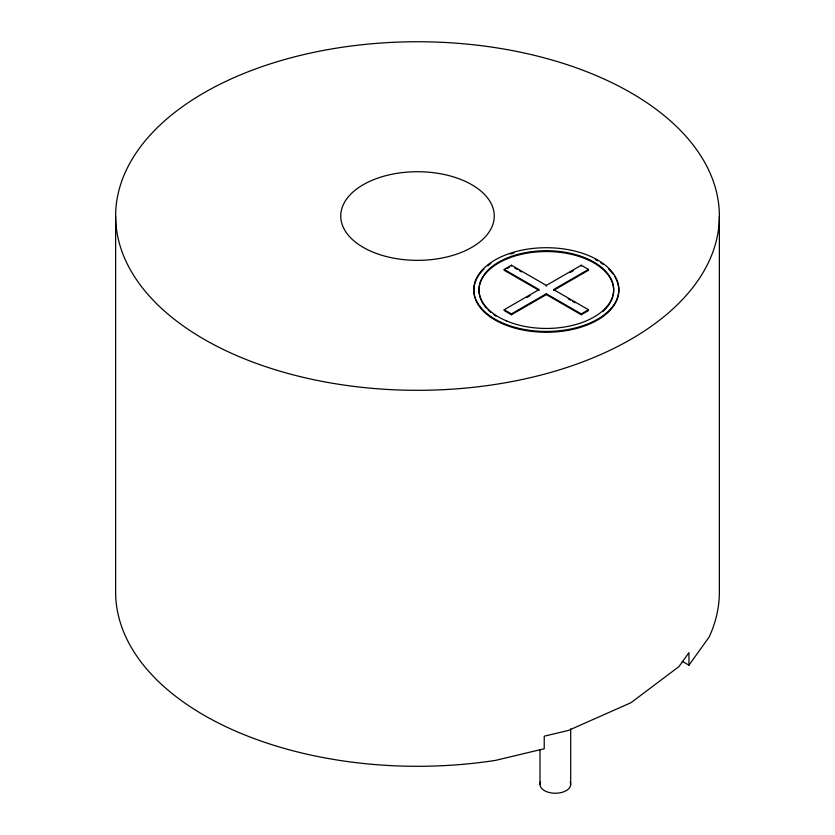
<?xml version="1.0" encoding="UTF-8"?>
<svg xmlns="http://www.w3.org/2000/svg" width="835" height="835" viewBox="0 0 835 835"><rect width="100%" height="100%" fill="white"/><g stroke="black" fill="none" stroke-linecap="round" stroke-linejoin="round"><path stroke-width="1.25" d="M682.185 661.278L688.948 665.182L709.082 637.115A301.873 174.285 0 0 0 719.373 592.015L719.373 216.035A301.873 174.285 0 0 0 266.563 65.099A301.873 174.285 0 0 0 266.563 366.962A301.873 174.285 0 0 0 719.373 216.035M539.097 290.413L504.183 270.258L504.183 269.423L511.417 265.238L546.33 285.403L581.243 265.238L588.477 269.423L588.477 270.258L553.563 290.413L553.563 289.578L588.477 269.423M507.283 268.463L509.35 267.273M553.563 289.578L588.477 309.733L588.477 310.568L581.243 314.743L546.33 294.588L511.427 314.743L504.194 310.557L504.194 309.722L539.097 289.578L504.183 269.423M526.708 297.563L530.089 295.611M569.981 272.575L573.363 270.634M504.194 309.722L511.427 313.908L546.33 293.753L581.243 313.908L588.477 309.733M514.798 268.025L517.053 269.329M519.297 270.634L521.551 271.928M568.207 298.867L570.462 300.162M572.716 301.466L574.96 302.771M688.948 665.182L688.948 652.646L678.928 666.622L630.957 702.715L568.437 730.416L544.232 736.199L544.232 748.734L495.625 760.361A301.873 174.285 0 0 1 115.627 592.015L115.627 216.035M581.243 265.238L581.243 266.083M581.243 313.908L581.243 314.743M570.691 728.83L570.691 784.389M546.33 285.403L546.33 286.238M546.33 293.753L546.33 294.588M539.995 749.506L539.995 784.389M511.417 265.238L511.417 266.083M511.427 313.908L511.427 314.743M614.466 276.103A72.499 41.854 0 0 1 539.723 332.09A72.499 41.854 0 0 1 483.83 269.194M487.63 265.854A72.499 41.854 0 0 1 490.803 263.505M510.467 254.038A72.499 41.854 0 0 1 514.078 252.921M595.303 259.549A72.499 41.854 0 0 1 597.589 260.812M600.856 262.827A72.499 41.854 0 0 1 602.891 264.225M608.527 268.901A72.499 41.854 0 0 1 613.214 274.256M570.169 782.092A15.354 8.861 0 0 1 555.338 793.25A15.354 8.861 0 0 1 540.516 782.092M484.06 305.192A67.332 38.869 0 0 1 552.582 251.711A67.332 38.869 0 0 1 602.797 311.591M495.896 316.162A67.332 38.869 0 0 1 494.007 314.878M490.855 312.436A67.332 38.869 0 0 1 488.016 309.848M486.335 308.052A67.332 38.869 0 0 1 484.822 306.226M363.413 247.473A76.747 44.307 0 0 0 491.7 227.36A76.747 44.307 0 0 0 397.387 173.273A76.747 44.307 0 0 0 363.413 247.473M499.716 321.642A72.499 41.854 0 0 0 617.723 296.853A72.499 41.854 0 0 0 521.541 250.239A72.499 41.854 0 0 0 499.716 321.642M506.761 321.026A67.332 38.869 0 0 0 613.297 293.638A67.332 38.869 0 0 0 518.942 254.07A67.332 38.869 0 0 0 506.761 321.026"/></g></svg>
